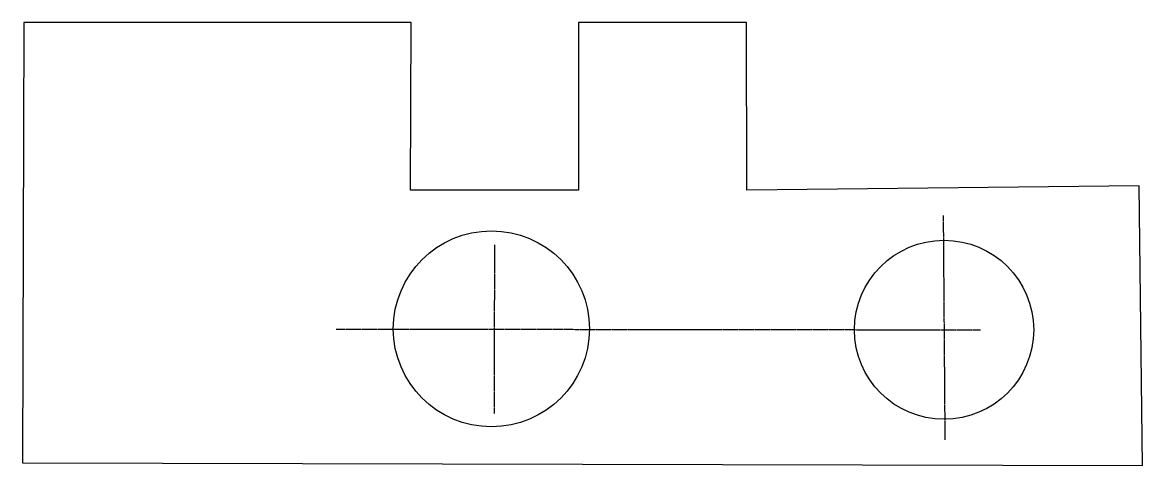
# Model space of a CAD drawing. Header units: millimetres. Extents: x 2509 to 12509, y 978 to 4938.
import ezdxf

# ---------------------------------------------------------------- set-up
doc = ezdxf.new("R2010")
doc.units = ezdxf.units.MM
doc.linetypes.add('CENTER2', pattern=[28.575, 19.05, -3.175, 3.175, -3.175])

# ---------------------------------------------------------------- blocks, each defined once
blk = doc.blocks.new('*U2')
at = {"color": 0, "linetype": 'CENTER2', "transparency": 16777216}
blk.add_line((-2876.9, 3.4), (2876.9, -3.4), dxfattribs=at)
blk = doc.blocks.new('*U3')
at = {"color": 0, "linetype": 'CENTER2', "transparency": 16777216}
blk.add_line((1.6, 753.5), (-1.6, -753.5), dxfattribs=at)
blk = doc.blocks.new('*U4')
at = {"color": 0, "linetype": 'CENTER2', "transparency": 16777216}
blk.add_line((-7.5, 1002), (7.5, -1002), dxfattribs=at)

msp = doc.modelspace()

# ---------------------------------------------------------------- linework, layer by layer
for p, q in [((2521.8, 4937.8), (2508.6, 1001)), ((2522.1, 4937.8), (2521.8, 4937.8)), ((5979.9, 4937.8), (2522.1, 4937.8)), ((5973.6, 3437.9), (5979.9, 4937.8)), ((8973.6, 4937.9), (7473.6, 4937.9)), ((7473.6, 4937.9), (7473.6, 3437.9)), ((8976.9, 3437.9), (8973.6, 4937.9)), ((7473.6, 3437.9), (5973.6, 3437.9)), ((12476.6, 3477.4), (8976.9, 3437.9)), ((12508.6, 977.6), (12476.6, 3477.4)), ((2508.6, 1001), (12508.6, 977.6))]:
    msp.add_line(p, q)
for centre, radius in [((6695.1, 2199.6), 875.3), ((10736.2, 2191.5), 800)]:
    msp.add_circle(centre, radius)

# ---------------------------------------------------------------- block references
at = {"color": 244, "linetype": 'CENTER2', "true_color": 0x991b1e}
msp.add_blockref('*U4', (10736.1, 2208.9), dxfattribs=at)
at = {"color": 242, "linetype": 'CENTER2', "true_color": 0xcd2027}
for name, p in [('*U3', (6721, 2196.2)), ('*U2', (8185.6, 2194.4))]:
    msp.add_blockref(name, p, dxfattribs=at)

doc.saveas('drawing.dxf')
